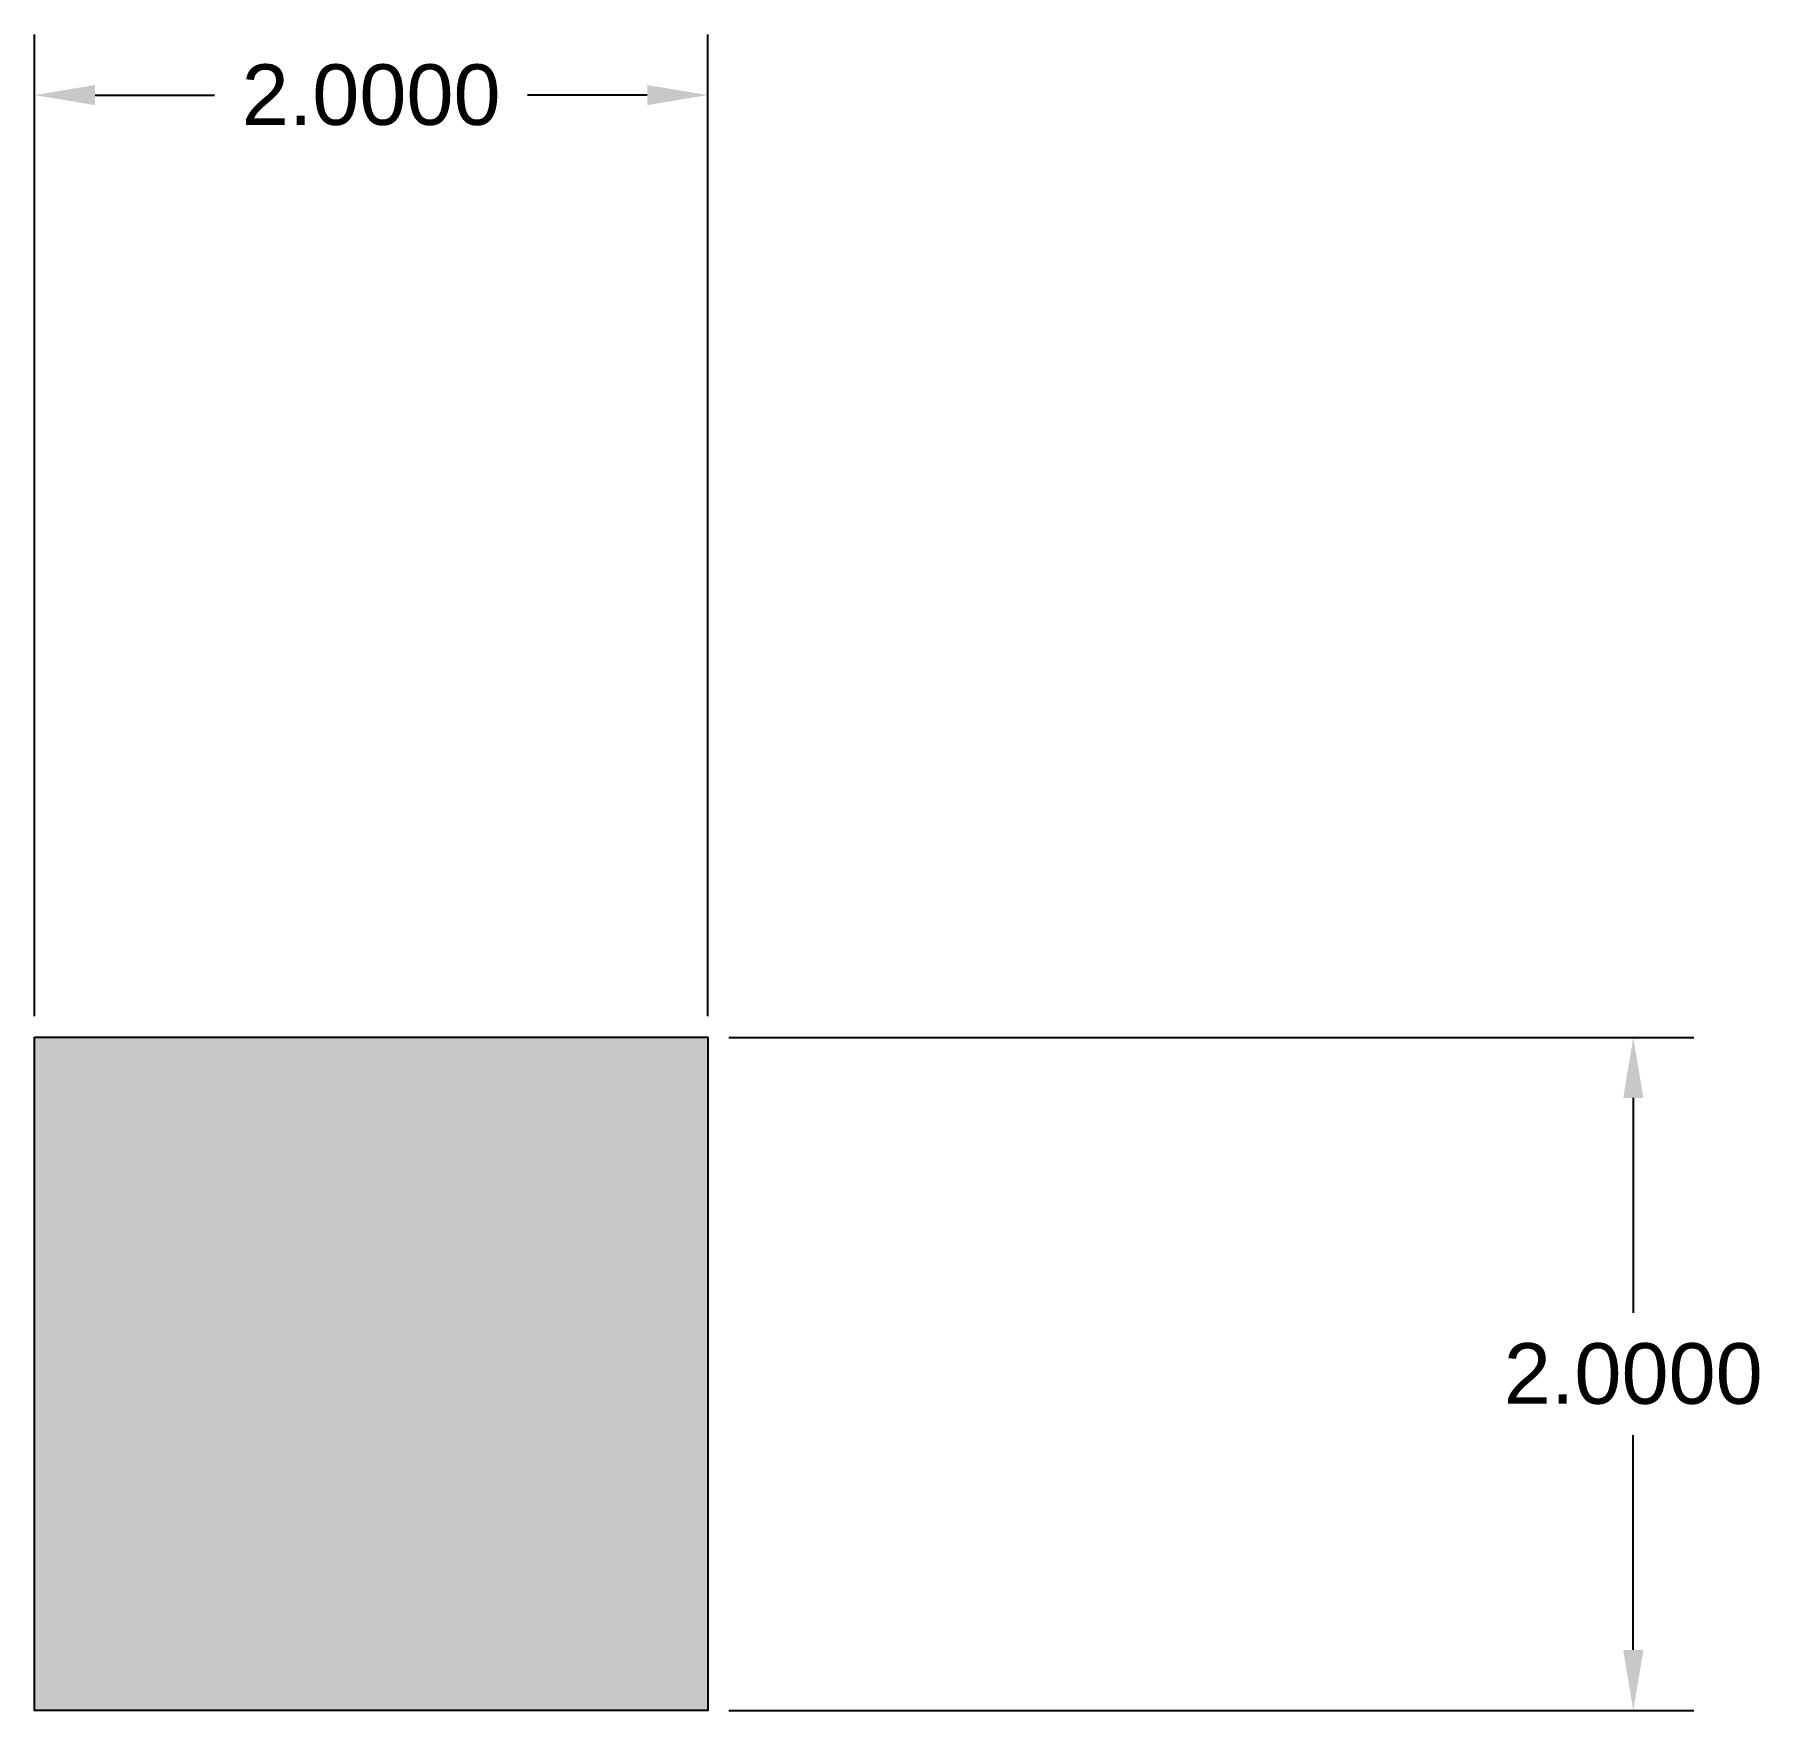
# Model space of a CAD drawing. Header units: millimetres. Extents: x 23.17 to 28.29, y 18.01 to 22.99.
import ezdxf

# ---------------------------------------------------------------- set-up
doc = ezdxf.new("R2010")
doc.units = ezdxf.units.MM
doc.header["$MEASUREMENT"] = 0
doc.layers.get('0').update_dxf_attribs({"true_color": 0x28293b})
doc.layers.add('Layer1', color=1, linetype='Continuous')
doc.layers.add('Layer2', color=9, linetype='Continuous')
doc.styles.get("Standard").update_dxf_attribs({"font": 'arial.ttf'})
doc.dimstyles.get("Standard").update_dxf_attribs({"dimtxt": 0.18, "dimasz": 0.18, "dimexe": 0.18, "dimexo": 0.0625, "dimgap": 0.09, "dimtad": 0, "dimtih": 1, "dimtoh": 1, "dimdec": 4, "dimzin": 0, "dimdsep": 46, "dimtxsty": 'Standard', "dimcen": 0.09, "dimadec": 0, "dimazin": 0, "dimtfac": 1, "dimtdec": 4, "dimtofl": 0, "dimtmove": 0, "dimatfit": 3, "dimfxl": 1, "dimtolj": 1, "dimtzin": 0, "dimarcsym": 0})

# ---------------------------------------------------------------- blocks, each defined once
blk = doc.blocks.new('*D0')
at = {"color": 0, "lineweight": -2, "transparency": 16777216}
for p, q in [((23.1651, 20.0762), (23.1651, 22.9931)), ((25.1651, 20.0762), (25.1651, 22.9931)), ((23.3451, 22.8131), (23.7003, 22.8131)), ((24.9851, 22.8131), (24.63, 22.8131))]:
    blk.add_line(p, q, dxfattribs=at)
at = {"color": 0, "transparency": 16777216}
for points in [[(23.3451, 22.8431), (23.3451, 22.7831), (23.1651, 22.8131)], [(24.9851, 22.8431), (24.9851, 22.7831), (25.1651, 22.8131)]]:
    blk.add_solid(points, dxfattribs=at)
at = {"layer": 'Defpoints', "color": 0, "transparency": 16777216}
for p in [(25.1651, 22.8131), (23.1651, 20.0137), (25.1651, 20.0137)]:
    blk.add_point(p, dxfattribs=at)
at = {"color": 0, "transparency": 16777216, "insert": (24.1651, 22.8131), "char_height": 0.18, "attachment_point": 5}
blk.add_mtext('\\A1;2.0000', dxfattribs=at)
blk = doc.blocks.new('*D1')
at = {"layer": 'Defpoints', "color": 0, "lineweight": -2, "transparency": 16777216}
for p, q in [((23.1651, 20.0762), (23.1651, 22.9931)), ((25.1651, 20.0762), (25.1651, 22.9931)), ((23.3451, 22.8131), (23.7003, 22.8131)), ((24.9851, 22.8131), (24.63, 22.8131))]:
    blk.add_line(p, q, dxfattribs=at)
at = {"layer": 'Defpoints', "color": 0, "transparency": 16777216}
for p in [(25.1651, 22.8131), (23.1651, 20.0137), (25.1651, 20.0137)]:
    blk.add_point(p, dxfattribs=at)
for points in [[(23.3451, 22.8431), (23.3451, 22.7831), (23.1651, 22.8131)], [(24.9851, 22.8431), (24.9851, 22.7831), (25.1651, 22.8131)]]:
    blk.add_solid(points, dxfattribs=at)
at = {"layer": 'Defpoints', "color": 0, "transparency": 16777216, "insert": (24.1651, 22.8131), "char_height": 0.18, "attachment_point": 5}
blk.add_mtext('\\A1;2.0000', dxfattribs=at)
blk = doc.blocks.new('*D2')
at = {"layer": 'Defpoints', "color": 0, "lineweight": -2, "transparency": 16777216}
for p, q in [((25.2276, 20.0137), (28.0941, 20.0137)), ((27.9141, 19.8337), (27.9141, 19.1956)), ((27.9141, 18.1937), (27.9141, 18.8318)), ((25.2276, 18.0137), (28.0941, 18.0137))]:
    blk.add_line(p, q, dxfattribs=at)
at = {"layer": 'Defpoints', "color": 0, "transparency": 16777216}
for p in [(25.1651, 20.0137), (25.1651, 18.0137), (27.9141, 18.0137)]:
    blk.add_point(p, dxfattribs=at)
for points in [[(27.8841, 19.8337), (27.9441, 19.8337), (27.9141, 20.0137)], [(27.8841, 18.1937), (27.9441, 18.1937), (27.9141, 18.0137)]]:
    blk.add_solid(points, dxfattribs=at)
at = {"layer": 'Defpoints', "color": 0, "transparency": 16777216, "insert": (27.9141, 19.0137), "char_height": 0.18, "attachment_point": 5}
blk.add_mtext('\\A1;2.0000', dxfattribs=at)

msp = doc.modelspace()

# ---------------------------------------------------------------- hatches: boundary and pattern name
h = msp.add_hatch(color=256)
h.dxf.hatch_style = 1
h.paths.add_polyline_path([(25.16515, 20.01374), (23.16515, 20.01374), (23.16515, 18.01374), (25.16515, 18.01374)])

# ---------------------------------------------------------------- linework, layer by layer
at = {"layer": 'Layer1'}
msp.add_lwpolyline([(23.16515, 20.01374), (25.16515, 20.01374), (25.16515, 18.01374), (23.16515, 18.01374)], close=True, dxfattribs=at)

# ---------------------------------------------------------------- texts
at = {"layer": 'Layer2', "insert": (23.73449, 19.58722), "char_height": 1.15374, "attachment_point": 1}
msp.add_mtext_dynamic_manual_height_columns('1', width=1.1537407, gutter_width=5.7687, heights=[1.05857], dxfattribs=at)

# ---------------------------------------------------------------- dimensions: what is measured, and where the dimension line sits
dim = msp.add_linear_dim(base=(25.16515, 22.81312), p1=(23.16515, 20.01374), p2=(25.16515, 20.01374), dimstyle='Standard')
dim.commit()
dim.dimension.update_dxf_attribs({"geometry": '*D0', "text_midpoint": (24.16515, 22.81312)})
at = {"layer": 'Defpoints'}
dim = msp.add_linear_dim(base=(25.16515, 22.81312), p1=(23.16515, 20.01374), p2=(25.16515, 20.01374), dimstyle='Standard', dxfattribs=at)
dim.commit()
dim.dimension.update_dxf_attribs({"geometry": '*D1', "text_midpoint": (24.16515, 22.81312)})
dim = msp.add_linear_dim(base=(27.91413, 18.01374), p1=(25.16515, 20.01374), p2=(25.16515, 18.01374), angle=90, dimstyle='Standard', dxfattribs=at)
dim.commit()
dim.dimension.update_dxf_attribs({"geometry": '*D2', "text_midpoint": (27.91413, 19.01374)})

doc.saveas('drawing.dxf')
